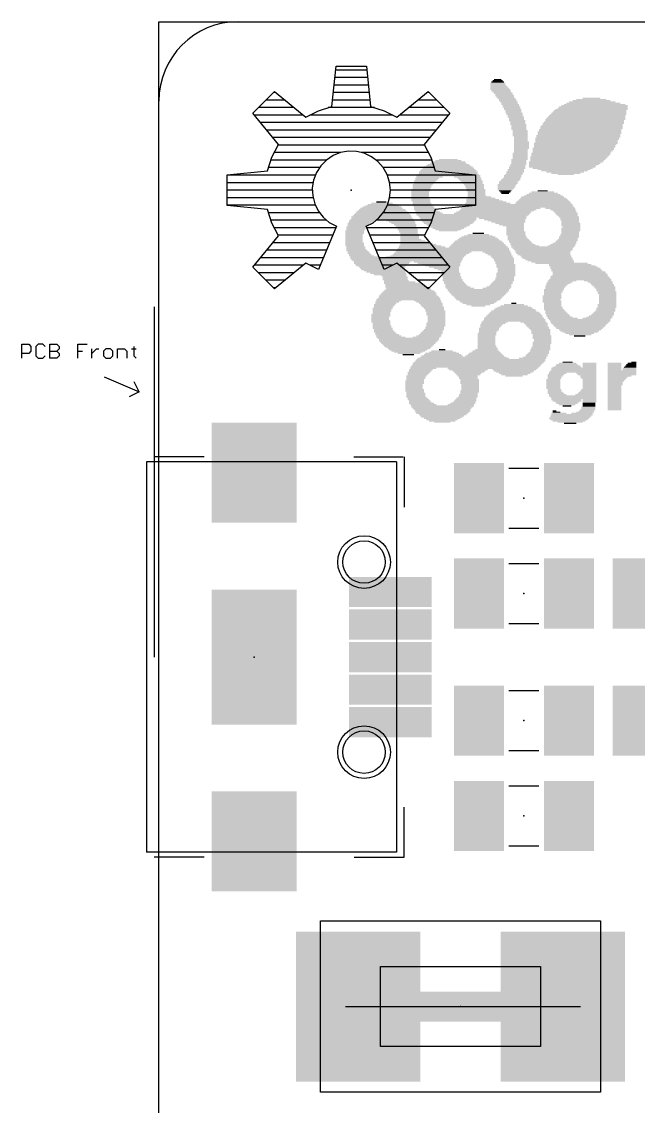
# Model space of a CAD drawing. Extents: x 45.5 to 117.8, y 20.3 to 74.9.
# Drawn here: x 45.52 to 57.85, y 53.25 to 74.93 of the extents above; entities that cross this region are included whole.
import ezdxf

# ---------------------------------------------------------------- set-up
doc = ezdxf.new("R2010")
doc.units = 0
for name, color, linetype in [('20', 7, 'CONTINUOUS'), ('21', 253, 'CONTINUOUS'), ('22', 253, 'CONTINUOUS'), ('23', 7, 'CONTINUOUS'), ('24', 7, 'CONTINUOUS'), ('29', 253, 'CONTINUOUS'), ('30', 253, 'CONTINUOUS'), ('31', 253, 'CONTINUOUS'), ('49', 253, 'CONTINUOUS'), ('51', 253, 'CONTINUOUS')]:
    doc.layers.add(name, color=color, linetype=linetype)

# ---------------------------------------------------------------- blocks, each defined once
blk = doc.blocks.new('RECT')
blk.add_solid([(-0.5, -0.5), (0.5, -0.5), (-0.5, 0.5), (0.5, 0.5)])

msp = doc.modelspace()

# ---------------------------------------------------------------- linework, layer by layer
at = {"layer": '20'}
for p, q in [((49.8475, 74.93), (113.03, 74.93)), ((48.26, 23.1775), (48.26, 73.3425))]:
    msp.add_line(p, q, dxfattribs=at)
for centre in [(52.365, 64.13), (52.365, 60.33)]:
    msp.add_circle(centre, 0.425, dxfattribs=at)
msp.add_arc((49.8475, 73.3425), 1.5875, 90, 180, dxfattribs=at)
at = {"layer": '21'}
for p, q in [((49.165, 66.23), (48.165, 66.23)), ((52.165, 66.2229), (52.165, 66.23)), ((53.147, 66.2229), (52.165, 66.2229)), ((53.165, 66.23), (53.165, 65.23)), ((55.2625, 66.005), (55.8625, 66.005)), ((55.2625, 64.805), (55.8625, 64.805)), ((55.2625, 64.1), (55.8625, 64.1)), ((55.2625, 62.9), (55.8625, 62.9)), ((55.2625, 61.56), (55.8625, 61.56)), ((55.2625, 60.36), (55.8625, 60.36)), ((55.2625, 59.655), (55.8625, 59.655)), ((53.165, 58.23), (53.165, 59.23)), ((55.2625, 58.455), (55.8625, 58.455)), ((49.165, 58.23), (48.165, 58.23)), ((52.165, 58.23), (53.165, 58.23)), ((51.4921, 56.9563), (57.0929, 56.9563)), ((52.6925, 56.045), (55.8925, 56.045)), ((55.8925, 54.445), (52.6925, 54.445)), ((57.0929, 53.5337), (51.4921, 53.5337))]:
    msp.add_line(p, q, dxfattribs=at)
at = {"layer": '22'}
for p, q in [((51.7234, 73.2372), (51.8053, 74.0439)), ((52.423, 73.9625), (51.797, 73.9625)), ((51.8053, 74.0439), (52.4147, 74.0439)), ((52.4147, 74.0439), (52.4966, 73.2372)), ((52.4382, 73.8125), (51.7818, 73.8125)), ((50.14, 73.1017), (50.5708, 73.5325)), ((50.5953, 73.5125), (50.5508, 73.5125)), ((50.5708, 73.5325), (51.1992, 73.0201)), ((52.4687, 73.5125), (51.7513, 73.5125)), ((52.4534, 73.6625), (51.7666, 73.6625)), ((53.0208, 73.0201), (53.6492, 73.5325)), ((53.6692, 73.5125), (53.6247, 73.5125)), ((53.6492, 73.5325), (54.08, 73.1017)), ((50.7793, 73.3625), (50.4008, 73.3625)), ((52.4839, 73.3625), (51.7361, 73.3625)), ((53.8192, 73.3625), (53.4407, 73.3625)), ((50.6524, 72.4733), (50.14, 73.1017)), ((51.1472, 73.0625), (50.172, 73.0625)), ((50.9632, 73.2125), (50.2508, 73.2125)), ((51.1992, 73.0201), (51.4523, 73.1504)), ((52.9385, 73.0625), (51.2815, 73.0625)), ((51.4523, 73.1504), (51.7234, 73.2372)), ((52.5738, 73.2125), (51.6462, 73.2125)), ((52.4966, 73.2372), (52.7677, 73.1504)), ((52.7677, 73.1504), (53.0208, 73.0201)), ((54.048, 73.0625), (53.0728, 73.0625)), ((53.9692, 73.2125), (53.2568, 73.2125)), ((54.08, 73.1017), (53.5676, 72.4733)), ((53.9257, 72.9125), (50.2943, 72.9125)), ((53.8034, 72.7625), (50.4166, 72.7625)), ((50.5221, 72.2202), (50.6524, 72.4733)), ((53.6811, 72.6125), (50.5389, 72.6125)), ((53.5732, 72.4625), (50.6468, 72.4625)), ((53.5676, 72.4733), (53.6979, 72.2202)), ((50.4353, 71.9491), (50.5221, 72.2202)), ((51.8919, 72.3125), (50.5696, 72.3125)), ((51.745, 72.2533), (51.6116, 72.1641)), ((51.8937, 72.3133), (51.745, 72.2533)), ((52.0516, 72.3416), (51.8937, 72.3133)), ((52.212, 72.3371), (52.0516, 72.3416)), ((52.3681, 72.2999), (52.212, 72.3371)), ((53.6504, 72.3125), (52.3153, 72.3125)), ((52.5132, 72.2317), (52.3681, 72.2999)), ((52.6414, 72.1352), (52.5132, 72.2317)), ((53.6979, 72.2202), (53.7847, 71.9491)), ((51.4754, 72.0125), (50.4556, 72.0125)), ((51.61, 72.1625), (50.5036, 72.1625)), ((51.4992, 72.0496), (51.4126, 71.9146)), ((51.6116, 72.1641), (51.4992, 72.0496)), ((53.7164, 72.1625), (52.6052, 72.1625)), ((52.7472, 72.0146), (52.6414, 72.1352)), ((52.8261, 71.8749), (52.7472, 72.0146)), ((53.7644, 72.0125), (52.7484, 72.0125)), ((49.6286, 71.8672), (50.4353, 71.9491)), ((49.6286, 71.2578), (49.6286, 71.8672)), ((51.3927, 71.8625), (49.6286, 71.8625)), ((51.3554, 71.7647), (51.33, 71.6063)), ((51.4126, 71.9146), (51.3554, 71.7647)), ((52.8748, 71.7221), (52.8261, 71.8749)), ((54.5914, 71.8625), (52.8301, 71.8625)), ((53.7847, 71.9491), (54.5914, 71.8672)), ((54.5914, 71.8672), (54.5914, 71.2578)), ((51.347, 71.7125), (49.6286, 71.7125)), ((51.332, 71.5625), (49.6286, 71.5625)), ((51.33, 71.6063), (51.3375, 71.4461)), ((52.8913, 71.5625), (52.8748, 71.7221)), ((54.5914, 71.7125), (52.8758, 71.7125)), ((52.8763, 71.4101), (52.8913, 71.5625)), ((54.5914, 71.5625), (52.8913, 71.5625)), ((51.3461, 71.4125), (49.6286, 71.4125)), ((51.3375, 71.4461), (51.3775, 71.2907)), ((52.8318, 71.2635), (52.8763, 71.4101)), ((54.5914, 71.4125), (52.8765, 71.4125)), ((51.3914, 71.2625), (49.6286, 71.2625)), ((50.4353, 71.1759), (49.6286, 71.2578)), ((50.5221, 70.9048), (50.4353, 71.1759)), ((51.4753, 71.1125), (50.4556, 71.1125)), ((51.3775, 71.2907), (51.4485, 71.1469)), ((51.4485, 71.1469), (51.5473, 71.0205)), ((52.6625, 71.01), (52.7596, 71.1284)), ((53.7644, 71.1125), (52.7466, 71.1125)), ((52.7596, 71.1284), (52.8318, 71.2635)), ((54.5914, 71.2625), (52.8313, 71.2625)), ((53.7847, 71.1759), (53.6979, 70.9048)), ((54.5914, 71.2578), (53.7847, 71.1759)), ((51.616, 70.9625), (50.5036, 70.9625)), ((50.6524, 70.6517), (50.5221, 70.9048)), ((51.5473, 71.0205), (51.6699, 70.917)), ((51.6699, 70.917), (51.811, 70.8407)), ((52.409, 70.8407), (52.5441, 70.9129)), ((52.5441, 70.9129), (52.6625, 71.01)), ((53.7164, 70.9625), (52.6045, 70.9625)), ((53.6979, 70.9048), (53.5676, 70.6517)), ((51.7993, 70.8125), (50.5696, 70.8125)), ((51.811, 70.8407), (51.4522, 69.9745)), ((52.7678, 69.9745), (52.409, 70.8407)), ((53.6504, 70.8125), (52.4207, 70.8125)), ((50.14, 70.0233), (50.6524, 70.6517)), ((51.6751, 70.5125), (50.5389, 70.5125)), ((51.7372, 70.6625), (50.6468, 70.6625)), ((53.5732, 70.6625), (52.4828, 70.6625)), ((53.6811, 70.5125), (52.545, 70.5125)), ((53.5676, 70.6517), (54.08, 70.0233)), ((51.6129, 70.3625), (50.4166, 70.3625)), ((53.8034, 70.3625), (52.6071, 70.3625)), ((50.5708, 69.5925), (50.14, 70.0233)), ((51.1472, 70.0625), (50.172, 70.0625)), ((51.5508, 70.2125), (50.2943, 70.2125)), ((51.1992, 70.1049), (50.5708, 69.5925)), ((51.4522, 69.9745), (51.1992, 70.1049)), ((51.4887, 70.0625), (51.2815, 70.0625)), ((53.9257, 70.2125), (52.6692, 70.2125)), ((52.9385, 70.0625), (52.7313, 70.0625)), ((53.0208, 70.1049), (52.7678, 69.9745)), ((53.6492, 69.5925), (53.0208, 70.1049)), ((54.048, 70.0625), (53.0728, 70.0625)), ((54.08, 70.0233), (53.6492, 69.5925)), ((50.9632, 69.9125), (50.2508, 69.9125)), ((53.9692, 69.9125), (53.2568, 69.9125)), ((50.7793, 69.7625), (50.4008, 69.7625)), ((50.5953, 69.6125), (50.5508, 69.6125)), ((53.8192, 69.7625), (53.4407, 69.7625)), ((53.6692, 69.6125), (53.6247, 69.6125))]:
    msp.add_line(p, q, dxfattribs=at)
at = {"layer": '23'}
for p in [(55.5625, 65.405), (55.5625, 63.5), (50.165, 62.23), (55.5625, 60.96), (55.5625, 59.055), (54.2925, 55.245)]:
    msp.add_point(p, dxfattribs=at)
at = {"layer": '24'}
msp.add_point((52.11, 71.5625), dxfattribs=at)
at = {"layer": '29'}
for centre in [(52.365, 64.13), (52.365, 60.33)]:
    msp.add_circle(centre, 0.5266, dxfattribs=at)
at = {"layer": '30'}
for centre in [(52.365, 64.13), (52.365, 60.33)]:
    msp.add_circle(centre, 0.5266, dxfattribs=at)
at = {"layer": '49'}
for p, q in [((48.015, 66.13), (48.015, 58.33)), ((53.015, 66.13), (48.015, 66.13)), ((53.015, 66.13), (53.015, 58.33)), ((53.015, 58.33), (48.015, 58.33))]:
    msp.add_line(p, q, dxfattribs=at)
at = {"layer": '51'}
for p, q in [((48.26, 21.59), (48.26, 74.93)), ((48.26, 74.93), (112.776, 74.93)), ((48.165, 69.23), (48.165, 62.23)), ((45.5177, 68.2027), (45.5177, 68.4823)), ((45.5177, 68.4823), (45.6575, 68.4823)), ((45.6575, 68.2959), (45.5177, 68.2959)), ((45.6575, 68.4823), (45.7041, 68.4357)), ((45.7041, 68.3425), (45.6575, 68.2959)), ((45.7041, 68.4357), (45.7041, 68.3425)), ((45.845, 68.4823), (45.7984, 68.4357)), ((45.7984, 68.4357), (45.7984, 68.2493)), ((45.9382, 68.4823), (45.845, 68.4823)), ((45.9848, 68.4357), (45.9382, 68.4823)), ((46.079, 68.2027), (46.079, 68.4823)), ((46.079, 68.4823), (46.2188, 68.4823)), ((46.079, 68.3425), (46.2188, 68.3425)), ((46.2188, 68.4823), (46.2654, 68.4357)), ((46.2654, 68.3891), (46.2188, 68.3425)), ((46.2188, 68.3425), (46.2654, 68.2959)), ((46.2654, 68.4357), (46.2654, 68.3891)), ((46.2654, 68.2959), (46.2654, 68.2493)), ((46.6403, 68.2027), (46.6403, 68.4823)), ((46.6403, 68.4823), (46.8267, 68.4823)), ((46.6403, 68.3425), (46.7335, 68.3425)), ((46.921, 68.2027), (46.921, 68.3891)), ((46.921, 68.2959), (47.0142, 68.3891)), ((47.0142, 68.3891), (47.0608, 68.3891)), ((47.2015, 68.3891), (47.1548, 68.3425)), ((47.1548, 68.3425), (47.1548, 68.2493)), ((47.2947, 68.3891), (47.2015, 68.3891)), ((47.3413, 68.3425), (47.2947, 68.3891)), ((47.3413, 68.2493), (47.3413, 68.3425)), ((47.4355, 68.2027), (47.4355, 68.3891)), ((47.4355, 68.3891), (47.5753, 68.3891)), ((47.5753, 68.3891), (47.6219, 68.3425)), ((47.6219, 68.3425), (47.6219, 68.2027)), ((47.7161, 68.3891), (47.8094, 68.3891)), ((47.7628, 68.4357), (47.7628, 68.2493)), ((45.7984, 68.2493), (45.845, 68.2027)), ((45.845, 68.2027), (45.9382, 68.2027)), ((45.9382, 68.2027), (45.9848, 68.2493)), ((46.2188, 68.2027), (46.079, 68.2027)), ((46.2654, 68.2493), (46.2188, 68.2027)), ((47.1548, 68.2493), (47.2015, 68.2027)), ((47.2015, 68.2027), (47.2947, 68.2027)), ((47.2947, 68.2027), (47.3413, 68.2493)), ((47.7628, 68.2493), (47.8094, 68.2027)), ((47.165, 67.83), (47.865, 67.53)), ((47.865, 67.53), (47.765, 67.73)), ((47.865, 67.53), (47.665, 67.43)), ((51.4921, 53.5337), (51.4921, 56.9563)), ((57.0929, 56.9563), (57.0929, 53.5337)), ((52.6925, 54.445), (52.6925, 56.045)), ((55.8925, 56.045), (55.8925, 54.445)), ((51.9925, 55.245), (56.6925, 55.245)), ((52.5925, 55.245), (55.9925, 55.245))]:
    msp.add_line(p, q, dxfattribs=at)

# ---------------------------------------------------------------- block references
at = {"layer": '21', "yscale": 0.6}
for p, xscale in [((54.2925, 55.245), 1.8), ((54.2425, 55.245), 1.1)]:
    msp.add_blockref('RECT', p, dxfattribs=dict(at, xscale=xscale))
at = {"layer": '29'}
for p, xscale, yscale in [((55.0375, 73.7), 0.3, 0.025), ((55.0375, 73.725), 0.25, 0.025), ((55.0375, 73.75), 0.2, 0.025), ((55.0375, 73.775), 0.15, 0.025), ((55.0375, 73.675), 0.3, 0.025), ((55.05, 73.65), 0.325, 0.025), ((55.0625, 73.625), 0.35, 0.025), ((55.075, 73.6), 0.375, 0.025), ((55.0875, 73.575), 0.4, 0.025), ((55.1, 73.55), 0.375, 0.025), ((55.125, 73.525), 0.375, 0.025), ((55.15, 73.5), 0.375, 0.025), ((55.1625, 73.475), 0.35, 0.025), ((55.175, 73.45), 0.375, 0.025), ((55.1875, 73.425), 0.35, 0.025), ((55.2125, 73.4), 0.35, 0.025), ((55.2375, 73.375), 0.35, 0.025), ((55.2375, 73.35), 0.35, 0.025), ((55.2625, 73.325), 0.35, 0.025), ((55.275, 73.3), 0.325, 0.025), ((55.2875, 73.275), 0.35, 0.025), ((56.975, 73.275), 1.225, 0.025), ((56.95, 73.3), 1.075, 0.025), ((56.925, 73.325), 0.925, 0.025), ((56.9125, 73.35), 0.75, 0.025), ((56.9125, 73.375), 0.6, 0.025), ((56.9125, 73.4), 0.35, 0.025), ((55.3, 73.25), 0.325, 0.025), ((55.3125, 73.225), 0.35, 0.025), ((55.325, 73.2), 0.325, 0.025), ((55.3375, 73.175), 0.35, 0.025), ((55.35, 73.15), 0.325, 0.025), ((55.35, 73.125), 0.325, 0.025), ((55.375, 73.1), 0.325, 0.025), ((55.375, 73.075), 0.325, 0.025), ((55.3875, 73.05), 0.3, 0.025), ((56.825, 73.05), 1.525, 0.025), ((56.85, 73.075), 1.525, 0.025), ((56.8625, 73.1), 1.5, 0.025), ((56.875, 73.125), 1.475, 0.025), ((56.8875, 73.15), 1.45, 0.025), ((56.9125, 73.175), 1.45, 0.025), ((56.9375, 73.2), 1.4, 0.025), ((56.95, 73.225), 1.375, 0.025), ((56.975, 73.25), 1.325, 0.025), ((55.4, 73.025), 0.325, 0.025), ((55.4125, 73), 0.3, 0.025), ((55.4125, 72.975), 0.3, 0.025), ((55.425, 72.95), 0.325, 0.025), ((55.4375, 72.925), 0.3, 0.025), ((55.4375, 72.9), 0.3, 0.025), ((55.45, 72.875), 0.325, 0.025), ((55.4625, 72.85), 0.3, 0.025), ((56.725, 72.85), 1.625, 0.025), ((56.75, 72.9), 1.625, 0.025), ((56.7375, 72.875), 1.6, 0.025), ((56.7625, 72.925), 1.6, 0.025), ((56.7875, 72.975), 1.6, 0.025), ((56.775, 72.95), 1.575, 0.025), ((56.8, 73), 1.575, 0.025), ((56.8125, 73.025), 1.55, 0.025), ((55.4625, 72.825), 0.3, 0.025), ((55.4625, 72.8), 0.3, 0.025), ((55.4625, 72.775), 0.3, 0.025), ((55.4875, 72.75), 0.3, 0.025), ((55.4875, 72.725), 0.3, 0.025), ((55.4875, 72.7), 0.3, 0.025), ((55.4875, 72.675), 0.3, 0.025), ((55.4875, 72.65), 0.3, 0.025), ((55.5, 72.625), 0.275, 0.025), ((56.65, 72.65), 1.675, 0.025), ((56.65, 72.625), 1.675, 0.025), ((56.675, 72.725), 1.675, 0.025), ((56.675, 72.7), 1.675, 0.025), ((56.6625, 72.675), 1.65, 0.025), ((56.6875, 72.775), 1.65, 0.025), ((56.6875, 72.75), 1.65, 0.025), ((56.7125, 72.825), 1.65, 0.025), ((56.7125, 72.8), 1.65, 0.025), ((55.5, 72.6), 0.275, 0.025), ((55.5, 72.575), 0.275, 0.025), ((55.5, 72.55), 0.275, 0.025), ((55.5125, 72.525), 0.3, 0.025), ((55.5125, 72.5), 0.3, 0.025), ((55.5125, 72.475), 0.3, 0.025), ((55.5125, 72.45), 0.3, 0.025), ((55.5125, 72.425), 0.3, 0.025), ((55.5125, 72.4), 0.3, 0.025), ((56.55, 72.4), 1.625, 0.025), ((56.6, 72.5), 1.675, 0.025), ((56.5875, 72.475), 1.65, 0.025), ((56.575, 72.45), 1.625, 0.025), ((56.575, 72.425), 1.625, 0.025), ((56.625, 72.6), 1.675, 0.025), ((56.625, 72.575), 1.675, 0.025), ((56.6125, 72.55), 1.65, 0.025), ((56.6125, 72.525), 1.65, 0.025), ((55.4875, 72.3), 0.3, 0.025), ((55.4875, 72.275), 0.3, 0.025), ((55.4875, 72.25), 0.3, 0.025), ((55.4875, 72.225), 0.3, 0.025), ((55.4875, 72.2), 0.3, 0.025), ((55.5, 72.375), 0.275, 0.025), ((55.5, 72.35), 0.275, 0.025), ((55.5, 72.325), 0.275, 0.025), ((56.4625, 72.225), 1.55, 0.025), ((56.45, 72.2), 1.525, 0.025), ((56.5, 72.3), 1.575, 0.025), ((56.5, 72.275), 1.575, 0.025), ((56.4875, 72.25), 1.55, 0.025), ((56.55, 72.375), 1.625, 0.025), ((56.5375, 72.35), 1.6, 0.025), ((56.525, 72.325), 1.575, 0.025), ((54.05, 71.975), 1.075, 0.025), ((54.05, 72), 1.025, 0.025), ((54.05, 72.025), 0.975, 0.025), ((54.05, 72.05), 0.875, 0.025), ((54.05, 72.075), 0.825, 0.025), ((54.05, 72.1), 0.725, 0.025), ((54.05, 72.125), 0.675, 0.025), ((54.05, 72.15), 0.525, 0.025), ((54.05, 72.175), 0.375, 0.025), ((55.4, 71.975), 0.325, 0.025), ((55.425, 72.025), 0.325, 0.025), ((55.425, 72), 0.325, 0.025), ((55.45, 72.075), 0.325, 0.025), ((55.4375, 72.05), 0.3, 0.025), ((55.475, 72.175), 0.325, 0.025), ((55.4625, 72.15), 0.3, 0.025), ((55.4625, 72.125), 0.3, 0.025), ((55.4625, 72.1), 0.3, 0.025), ((56.4, 72.125), 1.475, 0.025), ((56.375, 72.1), 1.425, 0.025), ((56.3625, 72.075), 1.4, 0.025), ((56.3375, 72.05), 1.35, 0.025), ((56.325, 72.025), 1.325, 0.025), ((56.4375, 72.175), 1.5, 0.025), ((56.425, 72.15), 1.475, 0.025), ((56.3375, 72), 1.2, 0.025), ((56.3625, 71.975), 1.05, 0.025), ((53.5875, 71.75), 0.45, 0.025), ((53.625, 71.8), 0.475, 0.025), ((53.6125, 71.775), 0.45, 0.025), ((54.05, 71.85), 1.275, 0.025), ((53.675, 71.825), 0.525, 0.025), ((54.05, 71.875), 1.225, 0.025), ((54.05, 71.925), 1.175, 0.025), ((54.05, 71.9), 1.175, 0.025), ((54.05, 71.95), 1.125, 0.025), ((54.425, 71.825), 0.525, 0.025), ((54.475, 71.8), 0.475, 0.025), ((54.4875, 71.775), 0.45, 0.025), ((54.5125, 71.75), 0.45, 0.025), ((55.275, 71.75), 0.375, 0.025), ((55.3, 71.775), 0.375, 0.025), ((55.3125, 71.8), 0.35, 0.025), ((55.3375, 71.85), 0.35, 0.025), ((55.3375, 71.825), 0.35, 0.025), ((55.3625, 71.875), 0.35, 0.025), ((55.3875, 71.925), 0.35, 0.025), ((55.375, 71.9), 0.325, 0.025), ((55.4, 71.95), 0.325, 0.025), ((56.375, 71.95), 0.925, 0.025), ((56.3875, 71.925), 0.75, 0.025), ((56.4, 71.9), 0.575, 0.025), ((56.4, 71.875), 0.325, 0.025), ((53.5, 71.575), 0.375, 0.025), ((53.5, 71.55), 0.375, 0.025), ((53.5375, 71.675), 0.4, 0.025), ((53.525, 71.65), 0.375, 0.025), ((53.525, 71.625), 0.375, 0.025), ((53.5125, 71.6), 0.35, 0.025), ((53.575, 71.725), 0.425, 0.025), ((53.5625, 71.7), 0.4, 0.025), ((54.525, 71.725), 0.425, 0.025), ((54.5375, 71.7), 0.4, 0.025), ((54.5625, 71.675), 0.4, 0.025), ((54.575, 71.65), 0.375, 0.025), ((54.575, 71.625), 0.375, 0.025), ((54.5875, 71.6), 0.35, 0.025), ((54.6, 71.575), 0.375, 0.025), ((54.6, 71.55), 0.375, 0.025), ((55.225, 71.675), 0.375, 0.025), ((55.2125, 71.65), 0.35, 0.025), ((55.2125, 71.625), 0.35, 0.025), ((55.2, 71.6), 0.325, 0.025), ((55.1875, 71.575), 0.3, 0.025), ((55.25, 71.725), 0.375, 0.025), ((55.25, 71.7), 0.375, 0.025), ((55.1875, 71.55), 0.25, 0.025), ((55.9375, 71.55), 0.2, 0.025), ((52.7125, 71.325), 0.2, 0.025), ((53.4875, 71.525), 0.35, 0.025), ((53.4875, 71.5), 0.35, 0.025), ((53.4875, 71.475), 0.35, 0.025), ((53.4875, 71.45), 0.35, 0.025), ((53.4875, 71.425), 0.35, 0.025), ((53.4875, 71.4), 0.35, 0.025), ((53.5, 71.375), 0.375, 0.025), ((53.5, 71.35), 0.375, 0.025), ((53.5125, 71.325), 0.35, 0.025), ((54.7375, 71.375), 0.65, 0.025), ((54.775, 71.35), 0.725, 0.025), ((54.8125, 71.325), 0.8, 0.025), ((54.6125, 71.525), 0.35, 0.025), ((54.6125, 71.5), 0.35, 0.025), ((54.6125, 71.475), 0.35, 0.025), ((54.625, 71.45), 0.375, 0.025), ((54.675, 71.425), 0.475, 0.025), ((54.7125, 71.4), 0.55, 0.025), ((55.1875, 71.525), 0.2, 0.025), ((55.1875, 71.5), 0.15, 0.025), ((55.95, 71.325), 1.075, 0.025), ((55.95, 71.35), 1.025, 0.025), ((55.95, 71.375), 0.975, 0.025), ((55.95, 71.4), 0.925, 0.025), ((55.9375, 71.425), 0.85, 0.025), ((55.95, 71.45), 0.775, 0.025), ((55.95, 71.475), 0.675, 0.025), ((55.95, 71.5), 0.575, 0.025), ((55.9375, 71.525), 0.45, 0.025), ((52.725, 71.1), 1.075, 0.025), ((52.725, 71.125), 1.025, 0.025), ((52.725, 71.15), 0.975, 0.025), ((52.725, 71.175), 0.925, 0.025), ((52.7125, 71.2), 0.85, 0.025), ((52.725, 71.225), 0.775, 0.025), ((52.725, 71.25), 0.675, 0.025), ((52.725, 71.275), 0.575, 0.025), ((52.725, 71.3), 0.425, 0.025), ((53.525, 71.3), 0.375, 0.025), ((53.525, 71.275), 0.375, 0.025), ((53.5375, 71.25), 0.4, 0.025), ((53.5625, 71.225), 0.4, 0.025), ((53.575, 71.2), 0.425, 0.025), ((53.5875, 71.175), 0.45, 0.025), ((53.6125, 71.15), 0.45, 0.025), ((53.6375, 71.125), 0.5, 0.025), ((53.675, 71.1), 0.525, 0.025), ((54.925, 71.1), 1.525, 0.025), ((54.9625, 71.125), 1.5, 0.025), ((55.0125, 71.15), 1.5, 0.025), ((55.05, 71.175), 1.525, 0.025), ((55.1, 71.2), 1.575, 0.025), ((55.45, 71.225), 2.225, 0.025), ((55.45, 71.25), 2.175, 0.025), ((54.8375, 71.3), 0.9, 0.025), ((55.4625, 71.275), 2.15, 0.025), ((55.95, 71.3), 1.125, 0.025), ((56.2875, 71.2), 0.6, 0.025), ((56.3375, 71.175), 0.5, 0.025), ((56.375, 71.15), 0.475, 0.025), ((56.3875, 71.125), 0.45, 0.025), ((56.4125, 71.1), 0.45, 0.025), ((52.2625, 70.9), 0.45, 0.025), ((52.325, 70.95), 0.525, 0.025), ((52.3, 70.925), 0.475, 0.025), ((52.725, 70.975), 1.275, 0.025), ((52.7125, 71.025), 1.2, 0.025), ((52.725, 71), 1.225, 0.025), ((52.725, 71.05), 1.175, 0.025), ((52.725, 71.075), 1.125, 0.025), ((53.0875, 70.95), 0.55, 0.025), ((53.125, 70.925), 0.525, 0.025), ((53.15, 70.9), 0.475, 0.025), ((54.5375, 71.075), 2.25, 0.025), ((54.5375, 71.05), 2.2, 0.025), ((54.5375, 71.025), 2.15, 0.025), ((54.05, 71), 1.125, 0.025), ((54.05, 70.975), 1.125, 0.025), ((54.05, 70.95), 1.075, 0.025), ((54.05, 70.925), 1.025, 0.025), ((54.05, 70.9), 0.975, 0.025), ((55.1375, 71), 0.95, 0.025), ((55.175, 70.975), 0.825, 0.025), ((55.2125, 70.95), 0.75, 0.025), ((55.25, 70.925), 0.675, 0.025), ((55.275, 70.9), 0.575, 0.025), ((56.425, 71.075), 0.425, 0.025), ((56.4375, 71.05), 0.4, 0.025), ((56.4625, 71.025), 0.4, 0.025), ((56.475, 71), 0.375, 0.025), ((56.475, 70.975), 0.375, 0.025), ((56.4875, 70.95), 0.35, 0.025), ((56.4875, 70.925), 0.35, 0.025), ((56.5, 70.9), 0.375, 0.025), ((52.175, 70.75), 0.375, 0.025), ((52.175, 70.725), 0.375, 0.025), ((52.175, 70.7), 0.375, 0.025), ((52.1625, 70.675), 0.35, 0.025), ((52.2125, 70.825), 0.4, 0.025), ((52.2, 70.8), 0.375, 0.025), ((52.2, 70.775), 0.375, 0.025), ((52.25, 70.875), 0.425, 0.025), ((52.2375, 70.85), 0.4, 0.025), ((53.1875, 70.875), 0.45, 0.025), ((53.2, 70.85), 0.425, 0.025), ((53.2125, 70.825), 0.4, 0.025), ((53.2375, 70.8), 0.4, 0.025), ((53.2375, 70.775), 0.4, 0.025), ((53.25, 70.75), 0.375, 0.025), ((53.25, 70.725), 0.375, 0.025), ((53.2625, 70.7), 0.35, 0.025), ((53.275, 70.675), 0.375, 0.025), ((54.05, 70.875), 0.875, 0.025), ((54.05, 70.85), 0.825, 0.025), ((54.05, 70.825), 0.725, 0.025), ((54.05, 70.8), 0.625, 0.025), ((54.05, 70.775), 0.525, 0.025), ((54.05, 70.75), 0.375, 0.025), ((54.65, 70.675), 0.425, 0.025), ((54.65, 70.7), 0.225, 0.025), ((55.3125, 70.875), 0.5, 0.025), ((55.35, 70.85), 0.425, 0.025), ((55.3875, 70.825), 0.35, 0.025), ((55.3875, 70.8), 0.35, 0.025), ((55.3875, 70.775), 0.35, 0.025), ((55.3875, 70.75), 0.35, 0.025), ((55.4, 70.725), 0.375, 0.025), ((55.4, 70.7), 0.375, 0.025), ((55.4, 70.675), 0.375, 0.025), ((56.475, 70.675), 0.375, 0.025), ((56.5, 70.875), 0.375, 0.025), ((56.5, 70.85), 0.375, 0.025), ((56.5, 70.8), 0.375, 0.025), ((56.5, 70.775), 0.375, 0.025), ((56.5, 70.75), 0.375, 0.025), ((56.4875, 70.725), 0.35, 0.025), ((56.4875, 70.7), 0.35, 0.025), ((56.5125, 70.825), 0.35, 0.025), ((52.1625, 70.65), 0.35, 0.025), ((52.1625, 70.625), 0.35, 0.025), ((52.1625, 70.6), 0.35, 0.025), ((52.1625, 70.575), 0.35, 0.025), ((52.1625, 70.55), 0.35, 0.025), ((52.1625, 70.525), 0.35, 0.025), ((52.175, 70.5), 0.375, 0.025), ((52.175, 70.475), 0.375, 0.025), ((52.175, 70.45), 0.375, 0.025), ((53.4875, 70.45), 0.85, 0.025), ((53.275, 70.65), 0.375, 0.025), ((53.275, 70.625), 0.375, 0.025), ((53.275, 70.6), 0.375, 0.025), ((53.3, 70.575), 0.425, 0.025), ((53.3375, 70.55), 0.5, 0.025), ((53.375, 70.525), 0.575, 0.025), ((53.4125, 70.5), 0.65, 0.025), ((53.45, 70.475), 0.725, 0.025), ((54.65, 70.45), 1.125, 0.025), ((54.65, 70.475), 1.075, 0.025), ((54.65, 70.5), 1.025, 0.025), ((54.65, 70.525), 0.975, 0.025), ((54.65, 70.55), 0.925, 0.025), ((54.65, 70.575), 0.825, 0.025), ((54.65, 70.6), 0.775, 0.025), ((54.65, 70.625), 0.675, 0.025), ((54.65, 70.65), 0.575, 0.025), ((55.425, 70.65), 0.375, 0.025), ((55.425, 70.625), 0.375, 0.025), ((55.4375, 70.6), 0.4, 0.025), ((55.45, 70.575), 0.425, 0.025), ((55.475, 70.55), 0.425, 0.025), ((55.4875, 70.525), 0.45, 0.025), ((55.5125, 70.5), 0.45, 0.025), ((55.5375, 70.475), 0.5, 0.025), ((55.5875, 70.45), 0.55, 0.025), ((56.3125, 70.45), 0.55, 0.025), ((56.3375, 70.475), 0.5, 0.025), ((56.375, 70.5), 0.475, 0.025), ((56.4, 70.525), 0.425, 0.025), ((56.425, 70.55), 0.425, 0.025), ((56.4375, 70.575), 0.4, 0.025), ((56.4625, 70.625), 0.4, 0.025), ((56.45, 70.6), 0.375, 0.025), ((56.475, 70.65), 0.375, 0.025), ((52.2, 70.425), 0.375, 0.025), ((52.2, 70.4), 0.375, 0.025), ((52.2125, 70.375), 0.4, 0.025), ((52.225, 70.35), 0.425, 0.025), ((52.25, 70.325), 0.425, 0.025), ((52.2625, 70.3), 0.45, 0.025), ((52.2875, 70.275), 0.45, 0.025), ((52.3125, 70.25), 0.5, 0.025), ((53.6375, 70.25), 1.5, 0.025), ((53.675, 70.275), 1.475, 0.025), ((53.7125, 70.3), 1.5, 0.025), ((53.75, 70.325), 1.525, 0.025), ((54.15, 70.35), 2.275, 0.025), ((54.15, 70.4), 2.225, 0.025), ((54.15, 70.375), 2.225, 0.025), ((53.525, 70.425), 0.925, 0.025), ((54.65, 70.425), 1.175, 0.025), ((55.0125, 70.325), 0.55, 0.025), ((55.05, 70.3), 0.525, 0.025), ((55.075, 70.275), 0.475, 0.025), ((55.1125, 70.25), 0.45, 0.025), ((55.9375, 70.425), 1.25, 0.025), ((55.9375, 70.4), 1.2, 0.025), ((55.95, 70.375), 1.175, 0.025), ((55.95, 70.35), 1.125, 0.025), ((55.9375, 70.325), 1.1, 0.025), ((55.95, 70.3), 1.075, 0.025), ((55.9625, 70.275), 1.05, 0.025), ((56, 70.25), 1.025, 0.025), ((52.3625, 70.225), 0.55, 0.025), ((53.2125, 70.2), 2.25, 0.025), ((53.225, 70.175), 2.225, 0.025), ((53.225, 70.15), 2.175, 0.025), ((52.725, 70.125), 1.125, 0.025), ((52.7125, 70.1), 1.1, 0.025), ((52.7125, 70.075), 1.05, 0.025), ((52.725, 70.025), 0.925, 0.025), ((53.5875, 70.225), 1.55, 0.025), ((53.8375, 70.125), 0.95, 0.025), ((53.8625, 70.1), 0.85, 0.025), ((53.9, 70.075), 0.775, 0.025), ((53.9375, 70.05), 0.7, 0.025), ((53.9625, 70.025), 0.6, 0.025), ((55.125, 70.225), 0.425, 0.025), ((55.15, 70.2), 0.425, 0.025), ((55.1625, 70.175), 0.4, 0.025), ((55.1625, 70.15), 0.4, 0.025), ((55.175, 70.125), 0.375, 0.025), ((55.175, 70.1), 0.375, 0.025), ((55.2, 70.075), 0.375, 0.025), ((55.2, 70.05), 0.375, 0.025), ((55.2, 70.025), 0.375, 0.025), ((56.0625, 70.175), 0.95, 0.025), ((56.1, 70.15), 0.925, 0.025), ((56.1375, 70.125), 0.85, 0.025), ((56.3125, 70.1), 1.05, 0.025), ((56.4875, 70.075), 0.85, 0.025), ((56.525, 70.05), 0.925, 0.025), ((56.5625, 70.025), 0.95, 0.025), ((52.725, 70), 0.875, 0.025), ((52.75, 69.975), 0.875, 0.025), ((52.775, 69.95), 0.825, 0.025), ((52.8, 69.925), 0.775, 0.025), ((52.85, 69.9), 0.725, 0.025), ((52.8875, 69.875), 0.65, 0.025), ((52.9625, 69.85), 0.5, 0.025), ((52.9875, 69.825), 0.5, 0.025), ((52.9875, 69.8), 0.5, 0.025), ((54.0125, 70), 0.5, 0.025), ((54.05, 69.975), 0.425, 0.025), ((54.0875, 69.95), 0.35, 0.025), ((54.0875, 69.925), 0.35, 0.025), ((54.1, 69.9), 0.375, 0.025), ((54.1, 69.875), 0.375, 0.025), ((54.1, 69.85), 0.375, 0.025), ((54.125, 69.825), 0.375, 0.025), ((54.125, 69.8), 0.375, 0.025), ((55.175, 69.8), 0.375, 0.025), ((55.2, 69.9), 0.375, 0.025), ((55.2, 69.875), 0.375, 0.025), ((55.2, 69.85), 0.375, 0.025), ((55.1875, 69.825), 0.35, 0.025), ((55.2125, 70), 0.35, 0.025), ((55.2125, 69.975), 0.35, 0.025), ((55.2125, 69.95), 0.35, 0.025), ((55.2125, 69.925), 0.35, 0.025), ((56.675, 69.825), 1.175, 0.025), ((56.6875, 69.8), 1.2, 0.025), ((56.625, 69.95), 1.025, 0.025), ((56.675, 69.85), 1.125, 0.025), ((56.6625, 69.925), 1.05, 0.025), ((56.675, 69.9), 1.075, 0.025), ((56.6875, 69.875), 1.1, 0.025), ((52.9875, 69.775), 0.5, 0.025), ((53.0125, 69.75), 0.5, 0.025), ((53.075, 69.725), 0.625, 0.025), ((53.125, 69.7), 0.725, 0.025), ((53.175, 69.675), 0.775, 0.025), ((53.2, 69.65), 0.825, 0.025), ((53.2125, 69.625), 0.85, 0.025), ((53.25, 69.575), 0.925, 0.025), ((53.25, 69.6), 0.875, 0.025), ((54.1375, 69.775), 0.4, 0.025), ((54.1375, 69.75), 0.4, 0.025), ((54.1625, 69.725), 0.4, 0.025), ((54.175, 69.7), 0.425, 0.025), ((54.2, 69.675), 0.425, 0.025), ((54.2125, 69.65), 0.45, 0.025), ((54.2375, 69.625), 0.5, 0.025), ((54.2875, 69.6), 0.55, 0.025), ((54.65, 69.575), 1.225, 0.025), ((55.0125, 69.6), 0.55, 0.025), ((55.0625, 69.625), 0.5, 0.025), ((55.0875, 69.65), 0.45, 0.025), ((55.1, 69.675), 0.425, 0.025), ((55.125, 69.7), 0.425, 0.025), ((55.1375, 69.725), 0.4, 0.025), ((55.1625, 69.75), 0.4, 0.025), ((55.175, 69.775), 0.375, 0.025), ((56.1625, 69.575), 0.4, 0.025), ((56.2, 69.65), 0.425, 0.025), ((56.1875, 69.625), 0.4, 0.025), ((56.175, 69.6), 0.375, 0.025), ((56.25, 69.7), 0.475, 0.025), ((56.225, 69.675), 0.425, 0.025), ((56.325, 69.75), 0.575, 0.025), ((56.2875, 69.725), 0.5, 0.025), ((56.6875, 69.775), 1.25, 0.025), ((57.0375, 69.75), 0.55, 0.025), ((57.0875, 69.725), 0.5, 0.025), ((57.1125, 69.7), 0.45, 0.025), ((57.1375, 69.675), 0.45, 0.025), ((57.15, 69.65), 0.425, 0.025), ((57.175, 69.625), 0.425, 0.025), ((57.1875, 69.6), 0.4, 0.025), ((57.2, 69.575), 0.375, 0.025), ((53.25, 69.375), 1.275, 0.025), ((53.2625, 69.4), 1.25, 0.025), ((53.25, 69.45), 1.175, 0.025), ((53.2625, 69.425), 1.2, 0.025), ((53.25, 69.475), 1.125, 0.025), ((53.2625, 69.5), 1.1, 0.025), ((53.2625, 69.525), 1.05, 0.025), ((54.65, 69.55), 1.225, 0.025), ((54.65, 69.525), 1.175, 0.025), ((54.65, 69.5), 1.125, 0.025), ((54.65, 69.475), 1.075, 0.025), ((54.65, 69.45), 1.025, 0.025), ((54.65, 69.425), 0.975, 0.025), ((54.65, 69.4), 0.925, 0.025), ((54.65, 69.375), 0.875, 0.025), ((56.125, 69.45), 0.375, 0.025), ((56.125, 69.425), 0.375, 0.025), ((56.125, 69.4), 0.375, 0.025), ((56.1125, 69.375), 0.35, 0.025), ((56.15, 69.55), 0.375, 0.025), ((56.15, 69.525), 0.375, 0.025), ((56.1375, 69.5), 0.35, 0.025), ((56.1375, 69.475), 0.35, 0.025), ((57.2, 69.55), 0.375, 0.025), ((57.225, 69.525), 0.375, 0.025), ((57.225, 69.5), 0.375, 0.025), ((57.2375, 69.475), 0.35, 0.025), ((57.2375, 69.45), 0.35, 0.025), ((57.2375, 69.425), 0.35, 0.025), ((57.2375, 69.4), 0.35, 0.025), ((57.2375, 69.375), 0.35, 0.025), ((52.7375, 69.2), 0.4, 0.025), ((52.725, 69.175), 0.375, 0.025), ((52.725, 69.15), 0.375, 0.025), ((52.775, 69.275), 0.425, 0.025), ((52.7625, 69.25), 0.4, 0.025), ((52.75, 69.225), 0.375, 0.025), ((52.825, 69.325), 0.475, 0.025), ((52.8, 69.3), 0.425, 0.025), ((52.8625, 69.35), 0.5, 0.025), ((53.6375, 69.35), 0.55, 0.025), ((53.6625, 69.325), 0.5, 0.025), ((53.7, 69.3), 0.475, 0.025), ((53.7125, 69.275), 0.45, 0.025), ((53.725, 69.25), 0.425, 0.025), ((53.75, 69.225), 0.425, 0.025), ((53.7625, 69.2), 0.4, 0.025), ((53.775, 69.175), 0.375, 0.025), ((53.7875, 69.15), 0.4, 0.025), ((54.65, 69.35), 0.775, 0.025), ((54.65, 69.325), 0.725, 0.025), ((54.65, 69.3), 0.625, 0.025), ((54.65, 69.275), 0.475, 0.025), ((54.65, 69.25), 0.275, 0.025), ((55.3625, 69.15), 0.9, 0.025), ((55.375, 69.175), 0.825, 0.025), ((55.3625, 69.2), 0.75, 0.025), ((55.375, 69.225), 0.675, 0.025), ((55.3625, 69.25), 0.55, 0.025), ((55.3625, 69.275), 0.4, 0.025), ((55.3625, 69.3), 0.1, 0.025), ((56.125, 69.35), 0.375, 0.025), ((56.125, 69.325), 0.375, 0.025), ((56.1375, 69.3), 0.35, 0.025), ((56.1375, 69.275), 0.35, 0.025), ((56.1375, 69.25), 0.35, 0.025), ((56.15, 69.225), 0.375, 0.025), ((56.15, 69.2), 0.375, 0.025), ((56.1625, 69.175), 0.4, 0.025), ((56.1875, 69.15), 0.4, 0.025), ((57.1875, 69.15), 0.4, 0.025), ((57.2, 69.2), 0.375, 0.025), ((57.2, 69.175), 0.375, 0.025), ((57.225, 69.275), 0.375, 0.025), ((57.225, 69.25), 0.375, 0.025), ((57.225, 69.225), 0.375, 0.025), ((57.2375, 69.35), 0.35, 0.025), ((57.2375, 69.325), 0.35, 0.025), ((57.2375, 69.3), 0.35, 0.025), ((52.7, 69.075), 0.375, 0.025), ((52.7, 69.05), 0.375, 0.025), ((52.6875, 69.025), 0.35, 0.025), ((52.6875, 69), 0.35, 0.025), ((52.6875, 68.975), 0.35, 0.025), ((52.7, 68.95), 0.375, 0.025), ((52.7, 68.925), 0.375, 0.025), ((52.7125, 69.125), 0.35, 0.025), ((52.7125, 69.1), 0.35, 0.025), ((53.8, 69.125), 0.375, 0.025), ((53.8, 69.1), 0.375, 0.025), ((53.8, 69.075), 0.375, 0.025), ((53.8125, 69.05), 0.35, 0.025), ((53.8125, 69.025), 0.35, 0.025), ((53.8125, 69), 0.35, 0.025), ((53.8125, 68.975), 0.35, 0.025), ((53.8125, 68.95), 0.35, 0.025), ((53.8125, 68.925), 0.35, 0.025), ((54.975, 68.925), 0.525, 0.025), ((55.3625, 68.95), 1.25, 0.025), ((55.3625, 69), 1.2, 0.025), ((55.375, 68.975), 1.225, 0.025), ((55.3625, 69.025), 1.15, 0.025), ((55.375, 69.05), 1.125, 0.025), ((55.375, 69.075), 1.075, 0.025), ((55.375, 69.1), 1.025, 0.025), ((55.375, 69.125), 0.975, 0.025), ((55.75, 68.925), 0.525, 0.025), ((56.2, 69.125), 0.425, 0.025), ((56.2125, 69.1), 0.45, 0.025), ((56.2375, 69.075), 0.45, 0.025), ((56.25, 69.05), 0.475, 0.025), ((56.2875, 69.025), 0.5, 0.025), ((56.3375, 69), 0.6, 0.025), ((56.675, 68.975), 1.225, 0.025), ((56.6875, 68.95), 1.2, 0.025), ((56.675, 68.925), 1.175, 0.025), ((57.025, 69), 0.575, 0.025), ((57.075, 69.025), 0.525, 0.025), ((57.1, 69.05), 0.475, 0.025), ((57.1375, 69.075), 0.45, 0.025), ((57.15, 69.1), 0.425, 0.025), ((57.1625, 69.125), 0.4, 0.025), ((52.7125, 68.9), 0.35, 0.025), ((52.7125, 68.875), 0.35, 0.025), ((52.725, 68.85), 0.375, 0.025), ((52.725, 68.825), 0.375, 0.025), ((52.7375, 68.8), 0.4, 0.025), ((52.75, 68.775), 0.375, 0.025), ((52.7625, 68.75), 0.4, 0.025), ((52.775, 68.725), 0.425, 0.025), ((53.725, 68.725), 0.425, 0.025), ((53.7375, 68.75), 0.4, 0.025), ((53.7625, 68.775), 0.4, 0.025), ((53.775, 68.825), 0.375, 0.025), ((53.775, 68.8), 0.375, 0.025), ((53.8, 68.9), 0.375, 0.025), ((53.8, 68.875), 0.375, 0.025), ((53.8, 68.85), 0.375, 0.025), ((54.8625, 68.8), 0.4, 0.025), ((54.8625, 68.775), 0.4, 0.025), ((54.85, 68.75), 0.375, 0.025), ((54.8375, 68.725), 0.35, 0.025), ((54.9125, 68.875), 0.45, 0.025), ((54.9, 68.85), 0.425, 0.025), ((54.8875, 68.825), 0.4, 0.025), ((54.95, 68.9), 0.475, 0.025), ((55.8, 68.9), 0.475, 0.025), ((55.8125, 68.875), 0.45, 0.025), ((55.825, 68.85), 0.425, 0.025), ((55.85, 68.825), 0.425, 0.025), ((55.8625, 68.8), 0.4, 0.025), ((55.8875, 68.775), 0.4, 0.025), ((55.9, 68.75), 0.375, 0.025), ((55.9, 68.725), 0.375, 0.025), ((56.675, 68.9), 1.125, 0.025), ((56.675, 68.875), 1.075, 0.025), ((56.675, 68.85), 1.025, 0.025), ((56.675, 68.825), 0.975, 0.025), ((56.675, 68.8), 0.925, 0.025), ((56.6875, 68.775), 0.85, 0.025), ((56.675, 68.75), 0.775, 0.025), ((56.6875, 68.725), 0.7, 0.025), ((52.8, 68.7), 0.425, 0.025), ((52.825, 68.675), 0.475, 0.025), ((52.8625, 68.65), 0.5, 0.025), ((52.9, 68.625), 0.575, 0.025), ((53.25, 68.6), 1.225, 0.025), ((53.2625, 68.575), 1.2, 0.025), ((53.25, 68.55), 1.175, 0.025), ((53.25, 68.525), 1.125, 0.025), ((53.25, 68.5), 1.075, 0.025), ((53.6125, 68.625), 0.55, 0.025), ((53.6625, 68.65), 0.5, 0.025), ((53.6875, 68.675), 0.45, 0.025), ((53.7125, 68.7), 0.45, 0.025), ((54.825, 68.7), 0.375, 0.025), ((54.825, 68.675), 0.375, 0.025), ((54.8125, 68.65), 0.35, 0.025), ((54.8125, 68.625), 0.35, 0.025), ((54.8125, 68.6), 0.35, 0.025), ((54.8125, 68.575), 0.35, 0.025), ((54.8125, 68.55), 0.35, 0.025), ((54.8125, 68.525), 0.35, 0.025), ((54.8125, 68.5), 0.35, 0.025), ((55.9, 68.7), 0.375, 0.025), ((55.9125, 68.675), 0.35, 0.025), ((55.925, 68.65), 0.375, 0.025), ((55.925, 68.625), 0.375, 0.025), ((55.925, 68.6), 0.375, 0.025), ((55.925, 68.525), 0.375, 0.025), ((55.925, 68.5), 0.375, 0.025), ((55.9375, 68.575), 0.35, 0.025), ((55.9375, 68.55), 0.35, 0.025), ((56.675, 68.7), 0.575, 0.025), ((56.6875, 68.675), 0.45, 0.025), ((56.675, 68.65), 0.225, 0.025), ((53.25, 68.475), 1.025, 0.025), ((53.25, 68.45), 0.975, 0.025), ((53.25, 68.425), 0.925, 0.025), ((53.2625, 68.4), 0.85, 0.025), ((53.25, 68.375), 0.775, 0.025), ((53.25, 68.35), 0.675, 0.025), ((53.25, 68.325), 0.575, 0.025), ((53.2625, 68.3), 0.45, 0.025), ((53.25, 68.275), 0.225, 0.025), ((53.9375, 68.275), 0.75, 0.025), ((53.925, 68.3), 0.675, 0.025), ((53.9375, 68.325), 0.55, 0.025), ((53.925, 68.35), 0.425, 0.025), ((53.925, 68.375), 0.125, 0.025), ((54.7875, 68.275), 0.7, 0.025), ((54.7875, 68.3), 0.65, 0.025), ((54.8, 68.325), 0.575, 0.025), ((54.8, 68.35), 0.525, 0.025), ((54.8125, 68.375), 0.45, 0.025), ((54.8125, 68.475), 0.35, 0.025), ((54.825, 68.45), 0.375, 0.025), ((54.825, 68.425), 0.375, 0.025), ((54.8375, 68.4), 0.4, 0.025), ((55.825, 68.275), 0.425, 0.025), ((55.85, 68.3), 0.425, 0.025), ((55.8625, 68.325), 0.4, 0.025), ((55.8875, 68.375), 0.4, 0.025), ((55.875, 68.35), 0.375, 0.025), ((55.9, 68.425), 0.375, 0.025), ((55.9, 68.4), 0.375, 0.025), ((55.9125, 68.475), 0.35, 0.025), ((55.9125, 68.45), 0.35, 0.025), ((54.6375, 68.1), 2.6, 0.025), ((54.625, 68.075), 2.575, 0.025), ((54.6625, 68.125), 2.6, 0.025), ((54.6875, 68.15), 2.6, 0.025), ((54.7, 68.175), 2.575, 0.025), ((54.35, 68.2), 1.825, 0.025), ((54.35, 68.225), 1.725, 0.025), ((53.925, 68.25), 0.825, 0.025), ((54.775, 68.25), 0.775, 0.025), ((55.7375, 68.2), 0.55, 0.025), ((55.775, 68.225), 0.475, 0.025), ((55.8125, 68.25), 0.45, 0.025), ((56.425, 68.075), 0.425, 0.025), ((56.4375, 68.1), 0.35, 0.025), ((56.4375, 68.125), 0.2, 0.025), ((56.875, 68.1), 0.275, 0.025), ((56.875, 68.075), 0.275, 0.025), ((57.375, 68.1), 0.275, 0.025), ((57.375, 68.075), 0.275, 0.025), ((57.7125, 68.075), 0.2, 0.025), ((57.725, 68.1), 0.175, 0.025), ((57.7625, 68.125), 0.1, 0.025), ((53.4125, 67.85), 0.4, 0.025), ((53.4625, 67.925), 0.45, 0.025), ((53.45, 67.9), 0.425, 0.025), ((53.4375, 67.875), 0.4, 0.025), ((53.5, 67.975), 0.475, 0.025), ((53.4875, 67.95), 0.45, 0.025), ((54.575, 68.025), 2.575, 0.025), ((53.55, 68), 0.525, 0.025), ((54.6, 68.05), 2.575, 0.025), ((54.9375, 68), 1.8, 0.025), ((54.45, 67.975), 0.775, 0.025), ((54.4625, 67.95), 0.65, 0.025), ((54.4625, 67.925), 0.6, 0.025), ((54.45, 67.9), 0.525, 0.025), ((54.45, 67.875), 0.475, 0.025), ((54.4375, 67.85), 0.4, 0.025), ((55.375, 67.975), 0.875, 0.025), ((55.3625, 67.95), 0.8, 0.025), ((55.375, 67.925), 0.725, 0.025), ((55.375, 67.9), 0.625, 0.025), ((55.375, 67.875), 0.525, 0.025), ((55.3625, 67.85), 0.35, 0.025), ((56.2, 67.875), 0.325, 0.025), ((56.1875, 67.85), 0.3, 0.025), ((56.5375, 67.925), 0.95, 0.025), ((56.2375, 67.9), 0.35, 0.025), ((56.55, 67.95), 0.925, 0.025), ((56.5625, 68), 0.9, 0.025), ((56.5625, 67.975), 0.9, 0.025), ((56.425, 68.025), 0.575, 0.025), ((56.4375, 68.05), 0.5, 0.025), ((56.8125, 67.9), 0.4, 0.025), ((56.825, 67.875), 0.375, 0.025), ((56.85, 67.85), 0.325, 0.025), ((56.875, 68.05), 0.275, 0.025), ((56.875, 68.025), 0.275, 0.025), ((57.375, 68.05), 0.275, 0.025), ((57.375, 68.025), 0.275, 0.025), ((57.375, 68), 0.275, 0.025), ((57.375, 67.975), 0.275, 0.025), ((57.525, 67.95), 0.575, 0.025), ((57.525, 67.925), 0.575, 0.025), ((57.525, 67.9), 0.575, 0.025), ((57.525, 67.875), 0.575, 0.025), ((57.475, 67.85), 0.475, 0.025), ((57.675, 68), 0.275, 0.025), ((57.675, 67.975), 0.275, 0.025), ((57.6875, 68.025), 0.25, 0.025), ((57.7, 68.05), 0.225, 0.025), ((53.375, 67.75), 0.375, 0.025), ((53.375, 67.725), 0.375, 0.025), ((53.375, 67.7), 0.375, 0.025), ((53.3625, 67.675), 0.35, 0.025), ((53.3625, 67.65), 0.35, 0.025), ((53.3625, 67.625), 0.35, 0.025), ((53.4, 67.825), 0.375, 0.025), ((53.4, 67.8), 0.375, 0.025), ((53.3875, 67.775), 0.35, 0.025), ((54.45, 67.825), 0.375, 0.025), ((54.45, 67.8), 0.375, 0.025), ((54.475, 67.775), 0.375, 0.025), ((54.475, 67.75), 0.375, 0.025), ((54.475, 67.725), 0.375, 0.025), ((54.475, 67.7), 0.375, 0.025), ((54.4875, 67.675), 0.35, 0.025), ((54.4875, 67.65), 0.35, 0.025), ((54.4875, 67.625), 0.35, 0.025), ((56.15, 67.775), 0.275, 0.025), ((56.15, 67.75), 0.275, 0.025), ((56.15, 67.725), 0.275, 0.025), ((56.15, 67.7), 0.275, 0.025), ((56.15, 67.675), 0.275, 0.025), ((56.15, 67.65), 0.275, 0.025), ((56.15, 67.625), 0.275, 0.025), ((56.175, 67.825), 0.275, 0.025), ((56.175, 67.8), 0.275, 0.025), ((56.85, 67.825), 0.325, 0.025), ((56.8625, 67.8), 0.3, 0.025), ((56.875, 67.775), 0.275, 0.025), ((56.875, 67.75), 0.275, 0.025), ((56.875, 67.725), 0.275, 0.025), ((56.875, 67.7), 0.275, 0.025), ((56.875, 67.675), 0.275, 0.025), ((56.875, 67.65), 0.275, 0.025), ((56.875, 67.625), 0.275, 0.025), ((57.4375, 67.825), 0.4, 0.025), ((57.425, 67.8), 0.375, 0.025), ((57.4125, 67.775), 0.35, 0.025), ((57.4, 67.75), 0.325, 0.025), ((57.3875, 67.725), 0.3, 0.025), ((57.3875, 67.7), 0.3, 0.025), ((57.3875, 67.675), 0.3, 0.025), ((57.375, 67.65), 0.275, 0.025), ((57.375, 67.625), 0.275, 0.025), ((53.3625, 67.6), 0.35, 0.025), ((53.375, 67.575), 0.375, 0.025), ((53.375, 67.55), 0.375, 0.025), ((53.3875, 67.525), 0.35, 0.025), ((53.4, 67.5), 0.375, 0.025), ((53.4, 67.475), 0.375, 0.025), ((53.4, 67.45), 0.375, 0.025), ((53.4125, 67.425), 0.4, 0.025), ((54.4375, 67.425), 0.4, 0.025), ((54.45, 67.475), 0.375, 0.025), ((54.45, 67.45), 0.375, 0.025), ((54.475, 67.55), 0.375, 0.025), ((54.475, 67.525), 0.375, 0.025), ((54.4625, 67.5), 0.35, 0.025), ((54.4875, 67.6), 0.35, 0.025), ((54.4875, 67.575), 0.35, 0.025), ((56.15, 67.6), 0.275, 0.025), ((56.175, 67.575), 0.275, 0.025), ((56.175, 67.55), 0.275, 0.025), ((56.1875, 67.525), 0.3, 0.025), ((56.2, 67.5), 0.325, 0.025), ((56.2375, 67.475), 0.35, 0.025), ((56.5375, 67.45), 0.95, 0.025), ((56.55, 67.425), 0.925, 0.025), ((56.8, 67.475), 0.425, 0.025), ((56.825, 67.5), 0.375, 0.025), ((56.8375, 67.525), 0.35, 0.025), ((56.85, 67.55), 0.325, 0.025), ((56.8625, 67.575), 0.3, 0.025), ((56.875, 67.6), 0.275, 0.025), ((57.375, 67.6), 0.275, 0.025), ((57.375, 67.575), 0.275, 0.025), ((57.375, 67.55), 0.275, 0.025), ((57.375, 67.525), 0.275, 0.025), ((57.375, 67.5), 0.275, 0.025), ((57.375, 67.475), 0.275, 0.025), ((57.375, 67.45), 0.275, 0.025), ((57.375, 67.425), 0.275, 0.025), ((53.4375, 67.4), 0.4, 0.025), ((53.45, 67.375), 0.425, 0.025), ((53.475, 67.35), 0.425, 0.025), ((53.4875, 67.325), 0.45, 0.025), ((53.5125, 67.3), 0.5, 0.025), ((53.55, 67.275), 0.525, 0.025), ((53.9375, 67.25), 1.25, 0.025), ((53.925, 67.225), 1.225, 0.025), ((53.925, 67.2), 1.175, 0.025), ((54.3, 67.275), 0.525, 0.025), ((54.3375, 67.3), 0.5, 0.025), ((54.3625, 67.325), 0.45, 0.025), ((54.3875, 67.35), 0.45, 0.025), ((54.4, 67.375), 0.425, 0.025), ((54.4125, 67.4), 0.4, 0.025), ((56.5625, 67.4), 0.9, 0.025), ((56.4125, 67.375), 0.6, 0.025), ((56.425, 67.35), 0.575, 0.025), ((56.425, 67.325), 0.475, 0.025), ((56.425, 67.3), 0.425, 0.025), ((56.425, 67.275), 0.325, 0.025), ((56.425, 67.25), 0.175, 0.025), ((56.85, 67.225), 0.275, 0.025), ((56.85, 67.2), 0.275, 0.025), ((56.875, 67.375), 0.275, 0.025), ((56.875, 67.35), 0.275, 0.025), ((56.875, 67.325), 0.275, 0.025), ((56.8625, 67.3), 0.25, 0.025), ((56.8625, 67.275), 0.25, 0.025), ((56.8625, 67.25), 0.25, 0.025), ((57.375, 67.4), 0.275, 0.025), ((57.375, 67.375), 0.275, 0.025), ((57.375, 67.35), 0.275, 0.025), ((57.375, 67.325), 0.275, 0.025), ((57.375, 67.3), 0.275, 0.025), ((57.375, 67.275), 0.275, 0.025), ((57.375, 67.25), 0.275, 0.025), ((57.375, 67.225), 0.275, 0.025), ((57.375, 67.2), 0.275, 0.025), ((53.925, 67.175), 1.125, 0.025), ((53.9375, 67.15), 1.1, 0.025), ((53.925, 67.125), 1.075, 0.025), ((53.925, 67.1), 1.025, 0.025), ((53.9375, 67.075), 0.95, 0.025), ((53.925, 67.05), 0.875, 0.025), ((53.925, 67.025), 0.825, 0.025), ((53.925, 67), 0.725, 0.025), ((53.925, 66.975), 0.625, 0.025), ((56.4625, 67), 0.8, 0.025), ((56.5, 67.05), 0.825, 0.025), ((56.4875, 67.025), 0.8, 0.025), ((56.4625, 66.975), 0.75, 0.025), ((56.2625, 67.1), 0.3, 0.025), ((56.525, 67.075), 0.825, 0.025), ((56.175, 67.15), 0.075, 0.025), ((56.2125, 67.125), 0.15, 0.025), ((56.725, 67.1), 0.425, 0.025), ((56.7875, 67.125), 0.35, 0.025), ((56.8125, 67.15), 0.3, 0.025), ((56.8375, 67.175), 0.3, 0.025), ((57.375, 67.175), 0.275, 0.025), ((50.165, 65.914), 1.7, 2), ((53.925, 66.95), 0.525, 0.025), ((53.925, 66.925), 0.325, 0.025), ((56.4625, 66.95), 0.65, 0.025), ((56.4875, 66.925), 0.5, 0.025), ((56.4875, 66.9), 0.25, 0.025), ((54.6625, 65.405), 1.0032, 1.4032), ((56.4625, 65.405), 1.0032, 1.4032), ((54.6625, 63.5), 1.0032, 1.4032), ((56.4625, 63.5), 1.0032, 1.4032), ((50.165, 62.23), 1.7, 2.7), ((54.6625, 60.96), 1.0032, 1.4032), ((56.4625, 60.96), 1.0032, 1.4032), ((54.6625, 59.055), 1.0032, 1.4032), ((56.4625, 59.055), 1.0032, 1.4032), ((50.165, 58.546), 1.7, 2), ((52.2465, 55.245), 2.4892, 2.9972), ((56.3385, 55.245), 2.4892, 2.9972)]:
    msp.add_blockref('RECT', p, dxfattribs=dict(at, xscale=xscale, yscale=yscale))
at = {"layer": '29', "yscale": 0.025}
for p in [(52.7125, 70.05), (56.0125, 70.225), (56.0375, 70.2), (56.5875, 70), (56.6125, 69.975), (53.2625, 69.55)]:
    msp.add_blockref('RECT', p, dxfattribs=at)
at = {"layer": '29'}
for p, xscale, yscale, rotation in [((57.8375, 63.5), 1.0032, 1.4032, 180), ((52.89, 63.53), 0.6032, 1.6532, 90), ((52.89, 62.88), 0.6032, 1.6532, 90), ((52.89, 62.23), 0.6032, 1.6532, 90), ((52.89, 61.58), 0.6032, 1.6532, 90), ((57.8375, 60.96), 1.0032, 1.4032, 180), ((52.89, 60.93), 0.6032, 1.6532, 90)]:
    msp.add_blockref('RECT', p, dxfattribs=dict(at, xscale=xscale, yscale=yscale, rotation=rotation))
at = {"layer": '31'}
for p, xscale, yscale in [((50.165, 65.914), 1.5, 1.8), ((54.6625, 65.405), 0.8, 1.2), ((56.4625, 65.405), 0.8, 1.2), ((54.6625, 63.5), 0.8, 1.2), ((56.4625, 63.5), 0.8, 1.2), ((50.165, 62.23), 0.7, 1.5), ((54.6625, 60.96), 0.8, 1.2), ((56.4625, 60.96), 0.8, 1.2), ((54.6625, 59.055), 0.8, 1.2), ((56.4625, 59.055), 0.8, 1.2), ((50.165, 58.546), 1.5, 1.8), ((52.2465, 55.245), 2.286, 2.794), ((56.3385, 55.245), 2.286, 2.794)]:
    msp.add_blockref('RECT', p, dxfattribs=dict(at, xscale=xscale, yscale=yscale))
for p, xscale, yscale, rotation in [((57.8375, 63.5), 0.8, 1.2, 180), ((52.89, 63.53), 0.4, 1.45, 90), ((52.89, 62.88), 0.4, 1.45, 90), ((52.89, 62.23), 0.4, 1.45, 90), ((52.89, 61.58), 0.4, 1.45, 90), ((57.8375, 60.96), 0.8, 1.2, 180), ((52.89, 60.93), 0.4, 1.45, 90)]:
    msp.add_blockref('RECT', p, dxfattribs=dict(at, xscale=xscale, yscale=yscale, rotation=rotation))

doc.saveas('drawing.dxf')
